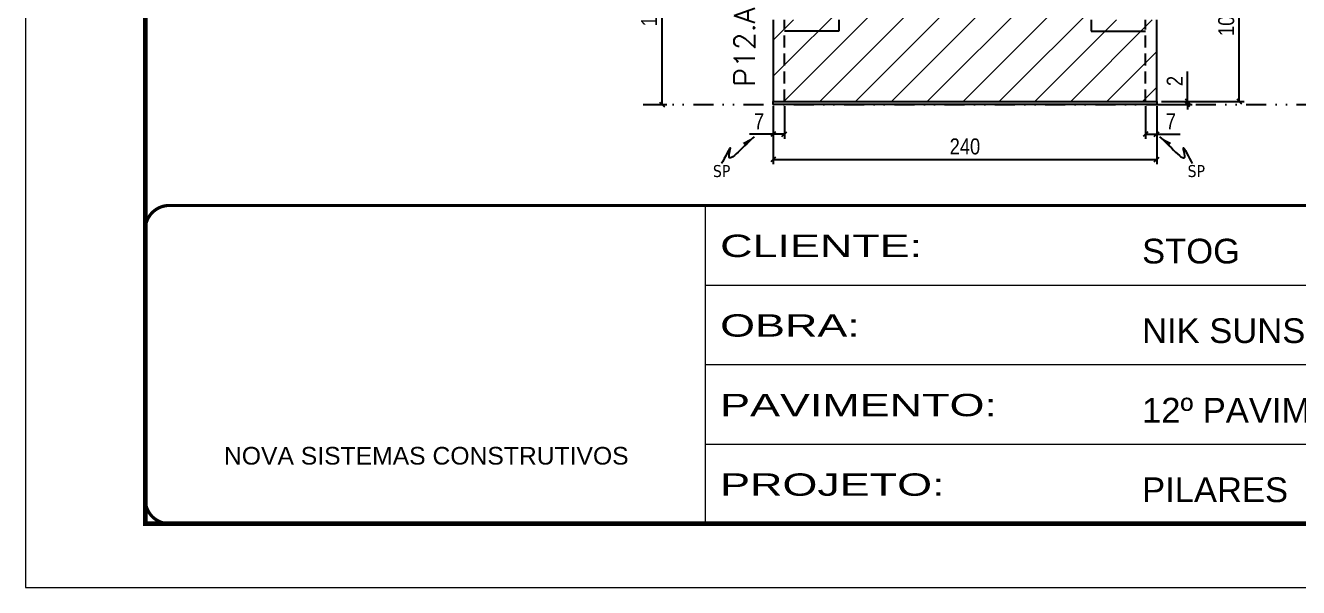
# Model space of a CAD drawing. Extents: x 808 to 7089, y -98 to 17032.
# Drawn here: x 808 to 1605, y 13685 to 14037 of the extents above; entities that cross this region are included whole.
import ezdxf

# ---------------------------------------------------------------- set-up
doc = ezdxf.new("R2010")
doc.units = 0
for name, pattern in [('CONTINUO', [0]), ('DASHED', [0.75, 0.5, -0.25]), ('DIVIDE2', [0.625, 0.25, -0.125, 0, -0.125, 0, -0.125]), ('HIDDEN', [0.375, 0.25, -0.125])]:
    doc.linetypes.add(name, pattern=pattern)
for name, color, linetype in [('COTA', 241, 'Continuous'), ('Nível', 160, 'Continuous'), ('Painéis', 200, 'Continuous'), ('SARR_2.2x7', 40, 'Continuous'), ('Sarrafo de Pressão', 42, 'HIDDEN'), ('texto', 7, 'Continuous')]:
    doc.layers.add(name, color=color, linetype=linetype)
for name, color, linetype, lineweight in [('Folhas', 255, 'Continuous', 9), ('REAPROVEITAMENTO', 251, 'Continuous', 9), ('SARRAFO DE PRESSAO', 251, 'DASHED', 9), ('Texto Seção', 7, 'Continuous', 15)]:
    doc.layers.add(name, color=color, linetype=linetype, lineweight=lineweight)
doc.styles.add('ARIAL', font='arial.ttf')
doc.styles.add('COTA TECNICA', font='techl___.ttf', dxfattribs={"height": 10})
doc.styles.add('COTA TECNICA-50', font='techl___.ttf', dxfattribs={"height": 10})
doc.styles.add('REGUA-120', font='ROMANS.shx', dxfattribs={"height": 15})
doc.styles.get("Standard").update_dxf_attribs({"font": 'arial.ttf'})
doc.styles.add('Tecnologia', font='')
doc.styles.get('Tecnologia').set_extended_font_data('Forgotten Futurist')
doc.dimstyles.new('COTA PAINEL-50', dxfattribs={"dimtxt": 10, "dimasz": 3, "dimexe": 3, "dimexo": 3, "dimgap": 3, "dimtad": 1, "dimdec": 1, "dimzin": 12, "dimdsep": 46, "dimtxsty": 'COTA TECNICA-50', "dimblk1": 'OBLIQUE', "dimblk2": 'OBLIQUE', "dimsah": 1, "dimcen": 0.9, "dimclrd": 4, "dimclre": 4, "dimclrt": 240, "dimadec": 1, "dimazin": 3, "dimtfac": 1, "dimtdec": 1, "dimtmove": 0, "dimatfit": 3, "dimfxl": 1, "dimtolj": 1, "dimtzin": 12, "dimarcsym": 0})
doc.dimstyles.new('PAINEL', dxfattribs={"dimtxt": 10, "dimasz": 3, "dimexe": 3, "dimexo": 3, "dimgap": 3, "dimtad": 1, "dimdec": 1, "dimzin": 12, "dimdsep": 46, "dimtxsty": 'COTA TECNICA', "dimblk1": 'OBLIQUE', "dimblk2": 'OBLIQUE', "dimsah": 1, "dimcen": 0.9, "dimclrd": 4, "dimclre": 4, "dimclrt": 240, "dimadec": 1, "dimazin": 3, "dimtfac": 1, "dimtdec": 1, "dimtmove": 0, "dimatfit": 3, "dimfxl": 1, "dimtolj": 1, "dimtzin": 12, "dimarcsym": 0})
doc.dimstyles.get("Standard").update_dxf_attribs({"dimtxt": 0.18, "dimasz": 0.18, "dimexe": 0.18, "dimexo": 0.0625, "dimgap": 0.09, "dimtad": 0, "dimtih": 1, "dimtoh": 1, "dimdec": 4, "dimzin": 0, "dimdsep": 46, "dimtxsty": 'Standard', "dimcen": 0.09, "dimadec": 0, "dimazin": 0, "dimtfac": 1, "dimtdec": 4, "dimtofl": 0, "dimtmove": 0, "dimatfit": 3, "dimfxl": 1, "dimtolj": 1, "dimtzin": 0, "dimarcsym": 0})

# ---------------------------------------------------------------- blocks, each defined once
blk = doc.blocks.new('9999999999')
at = {"color": 30, "linetype": 'CONTINUO'}
for p, q in [((98564.56, 34230.21), (98564.56, 34429.45)), ((98564.56, 34379.64), (99583.98, 34379.64)), ((98564.56, 34329.83), (99487.98, 34329.83)), ((98564.56, 34280.02), (99487.98, 34280.02))]:
    blk.add_line(p, q, dxfattribs=at)
at = {"color": 30, "linetype": 'CONTINUO', "const_width": 2}
blk.add_lwpolyline([(99583.98, 34230.21), (99583.98, 34414.45, 0.414214), (99568.98, 34429.45), (98228.98, 34429.45, 0.414214), (98213.98, 34414.45), (98213.98, 34245.21, 0.414214), (98228.98, 34230.21), (99583.98, 34230.21)], format="xyb", dxfattribs=at)
at = {"layer": 'Folhas'}
blk.add_lwpolyline([(98138.98, 34190.21), (99623.98, 34190.21), (99623.98, 35240.21), (98138.98, 35240.21)], close=True, dxfattribs=at)
at = {"layer": 'Folhas', "color": 30, "const_width": 3}
blk.add_lwpolyline([(98213.98, 34230.21), (99583.98, 34230.21), (99583.98, 35200.21), (98213.98, 35200.21)], close=True, dxfattribs=at)
at = {"color": 7, "linetype": 'Continuous', "ltscale": 5, "style": 'ARIAL'}
for s, height, p in [('STOG', 15.483, (98837.68, 34393.13)), ('NIK SUNSET', 15.483, (98837.68, 34343.32)), ('12º PAVIMENTO', 15.4829, (98837.68, 34293.51)), ('NOVA SISTEMAS CONSTRUTIVOS', 11.0592, (98263.19, 34267.21)), ('PILARES', 15.483, (98837.68, 34243.7))]:
    blk.add_text(s, height=height, dxfattribs=at).set_placement(p)
at = {"layer": 'Folhas', "color": 7, "style": 'Tecnologia', "width": 1.5}
for s, p in [('CLIENTE:', (98573.65, 34397.17)), ('OBRA:', (98573.65, 34347.31)), ('PAVIMENTO:', (98573.65, 34297.5)), ('PROJETO:', (98573.65, 34247.69))]:
    blk.add_text(s, height=14, dxfattribs=at).set_placement(p)
blk = doc.blocks.new('_Oblique')
at = {"color": 0, "linetype": 'ByBlock', "lineweight": -2}
blk.add_line((-0.5, -0.5), (0.5, 0.5), dxfattribs=at)
blk = doc.blocks.new('*D1216')
at = {"layer": 'COTA', "color": 4, "lineweight": -2, "transparency": 16777216}
for p, q in [((1197.64, 14104.74), (1209.49, 14104.74)), ((1206.49, 13987.74), (1206.49, 14104.74)), ((1197.64, 13987.74), (1209.49, 13987.74))]:
    blk.add_line(p, q, dxfattribs=at)
at = {"layer": 'Defpoints', "color": 0, "transparency": 16777216}
for p in [(1194.64, 14104.74), (1206.49, 14104.74), (1194.64, 13987.74)]:
    blk.add_point(p, dxfattribs=at)
at = {"layer": 'COTA', "color": 4, "lineweight": -2, "transparency": 16777216, "xscale": 3, "yscale": 3, "zscale": 3}
for p, rotation in [((1206.49, 14104.74), 90), ((1206.49, 13987.74), 270)]:
    blk.add_blockref('_Oblique', p, dxfattribs=dict(at, rotation=rotation))
at = {"layer": 'COTA', "color": 240, "transparency": 16777216, "insert": (1198.42, 14046.24), "char_height": 10, "attachment_point": 5, "rotation": 90, "style": 'COTA TECNICA-50'}
blk.add_mtext('\\A1;117', dxfattribs=at)
blk = doc.blocks.new('*D1190')
at = {"layer": 'COTA', "color": 4, "lineweight": -2, "transparency": 16777216}
for p, q in [((1276.02, 13986.74), (1276.02, 13950.38)), ((1516.02, 13986.74), (1516.02, 13950.38)), ((1276.02, 13953.38), (1516.02, 13953.38))]:
    blk.add_line(p, q, dxfattribs=at)
at = {"layer": 'Defpoints', "color": 0, "transparency": 16777216}
for p in [(1276.02, 13989.74), (1516.02, 13989.74), (1516.02, 13953.38)]:
    blk.add_point(p, dxfattribs=at)
at = {"layer": 'COTA', "color": 4, "lineweight": -2, "transparency": 16777216, "xscale": 3, "yscale": 3, "zscale": 3, "rotation": 180}
blk.add_blockref('_Oblique', (1276.02, 13953.38), dxfattribs=at)
at = {"layer": 'COTA', "color": 4, "lineweight": -2, "transparency": 16777216, "xscale": 3, "yscale": 3, "zscale": 3}
blk.add_blockref('_Oblique', (1516.02, 13953.38), dxfattribs=at)
at = {"layer": 'COTA', "color": 240, "transparency": 16777216, "insert": (1396.02, 13961.48), "char_height": 10, "attachment_point": 5, "style": 'COTA TECNICA'}
blk.add_mtext('\\A1;240', dxfattribs=at)
blk = doc.blocks.new('*D1191')
at = {"layer": 'COTA', "color": 4, "lineweight": -2, "transparency": 16777216}
for p, q in [((1276.02, 13984.74), (1276.02, 13966.23)), ((1283.02, 13986.74), (1283.02, 13966.23)), ((1276.02, 13969.23), (1261.29, 13969.23)), ((1283.02, 13969.23), (1276.02, 13969.23))]:
    blk.add_line(p, q, dxfattribs=at)
at = {"layer": 'Defpoints', "color": 0, "transparency": 16777216}
for p in [(1283.02, 13989.74), (1276.02, 13987.74), (1276.02, 13969.23)]:
    blk.add_point(p, dxfattribs=at)
at = {"layer": 'COTA', "color": 4, "lineweight": -2, "transparency": 16777216, "xscale": 3, "yscale": 3, "zscale": 3, "rotation": 180}
blk.add_blockref('_Oblique', (1276.02, 13969.23), dxfattribs=at)
at = {"layer": 'COTA', "color": 4, "lineweight": -2, "transparency": 16777216, "xscale": 3, "yscale": 3, "zscale": 3}
blk.add_blockref('_Oblique', (1283.02, 13969.23), dxfattribs=at)
at = {"layer": 'COTA', "color": 240, "transparency": 16777216, "insert": (1267.16, 13977.3), "char_height": 10, "attachment_point": 5, "style": 'COTA TECNICA-50'}
blk.add_mtext('\\A1;7', dxfattribs=at)
blk = doc.blocks.new('*D1192')
at = {"layer": 'COTA', "color": 4, "lineweight": -2, "transparency": 16777216}
for p, q in [((1509.02, 13986.74), (1509.02, 13966.23)), ((1516.02, 13984.74), (1516.02, 13966.23)), ((1509.02, 13969.23), (1516.02, 13969.23)), ((1516.02, 13969.23), (1530.76, 13969.23))]:
    blk.add_line(p, q, dxfattribs=at)
at = {"layer": 'Defpoints', "color": 0, "transparency": 16777216}
for p in [(1509.02, 13989.74), (1516.02, 13987.74), (1516.02, 13969.23)]:
    blk.add_point(p, dxfattribs=at)
at = {"layer": 'COTA', "color": 4, "lineweight": -2, "transparency": 16777216, "xscale": 3, "yscale": 3, "zscale": 3, "rotation": 180}
blk.add_blockref('_Oblique', (1509.02, 13969.23), dxfattribs=at)
at = {"layer": 'COTA', "color": 4, "lineweight": -2, "transparency": 16777216, "xscale": 3, "yscale": 3, "zscale": 3}
blk.add_blockref('_Oblique', (1516.02, 13969.23), dxfattribs=at)
at = {"layer": 'COTA', "color": 240, "transparency": 16777216, "insert": (1524.89, 13977.3), "char_height": 10, "attachment_point": 5, "style": 'COTA TECNICA-50'}
blk.add_mtext('\\A1;7', dxfattribs=at)
blk = doc.blocks.new('*D1193')
at = {"layer": 'COTA', "color": 4, "lineweight": -2, "transparency": 16777216}
for p, q in [((1535.28, 13989.74), (1535.28, 14008.54)), ((1519.02, 13989.74), (1538.28, 13989.74)), ((1535.28, 13987.74), (1535.28, 13989.74)), ((1519.02, 13987.74), (1538.28, 13987.74)), ((1535.28, 13987.74), (1535.28, 13984.74))]:
    blk.add_line(p, q, dxfattribs=at)
at = {"layer": 'Defpoints', "color": 0, "transparency": 16777216}
for p in [(1516.02, 13989.74), (1516.02, 13987.74), (1535.28, 13987.74)]:
    blk.add_point(p, dxfattribs=at)
at = {"layer": 'COTA', "color": 4, "lineweight": -2, "transparency": 16777216, "xscale": 3, "yscale": 3, "zscale": 3}
for p, rotation in [((1535.28, 13989.74), 270), ((1535.28, 13987.74), 90)]:
    blk.add_blockref('_Oblique', p, dxfattribs=dict(at, rotation=rotation))
at = {"layer": 'COTA', "color": 240, "transparency": 16777216, "insert": (1527.28, 14002.49), "char_height": 10, "attachment_point": 5, "rotation": 90, "style": 'COTA TECNICA-50'}
blk.add_mtext('\\A1;2', dxfattribs=at)
blk = doc.blocks.new('*D1223')
at = {"layer": 'COTA', "color": 4, "lineweight": -2, "transparency": 16777216}
for p, q in [((1485.02, 14090.74), (1570.67, 14090.74)), ((1567.67, 13989.74), (1567.67, 14090.74)), ((1519.02, 13989.74), (1570.67, 13989.74))]:
    blk.add_line(p, q, dxfattribs=at)
at = {"layer": 'Defpoints', "color": 0, "transparency": 16777216}
for p in [(1482.02, 14090.74), (1567.67, 14090.74), (1516.02, 13989.74)]:
    blk.add_point(p, dxfattribs=at)
at = {"layer": 'COTA', "color": 4, "lineweight": -2, "transparency": 16777216, "xscale": 3, "yscale": 3, "zscale": 3}
for p, rotation in [((1567.67, 14090.74), 90), ((1567.67, 13989.74), 270)]:
    blk.add_blockref('_Oblique', p, dxfattribs=dict(at, rotation=rotation))
at = {"layer": 'COTA', "color": 240, "transparency": 16777216, "insert": (1559.56, 14040.24), "char_height": 10, "attachment_point": 5, "rotation": 90, "style": 'COTA TECNICA'}
blk.add_mtext('\\A1;101', dxfattribs=at)

msp = doc.modelspace()

# ---------------------------------------------------------------- hatches: boundary and pattern name
at = {"layer": 'REAPROVEITAMENTO'}
h = msp.add_hatch(dxfattribs=at)
h.set_pattern_fill('ANSI31', color=256, scale=5)
h.paths.add_polyline_path([(1310.02, 14090.74), (1310.02, 14040.74), (1276.02, 14040.74), (1276.02, 13989.74), (1516.02, 13989.74), (1516.02, 14040.74), (1482.02, 14040.74), (1482.02, 14090.74)])

# ---------------------------------------------------------------- linework, layer by layer
at = {"layer": 'Nível', "color": 4, "linetype": 'DIVIDE2', "ltscale": 50}
msp.add_line((1194.64, 13987.74), (2253.17, 13987.74), dxfattribs=at)
at = {"layer": 'Painéis'}
for p, q in [((1276.02, 14040.74), (1276.02, 13989.74)), ((1516.02, 13989.74), (1516.02, 14040.74)), ((1276.02, 13989.74), (1516.02, 13989.74)), ((1276.02, 13987.74), (1276.02, 13989.74)), ((1276.02, 13989.74), (1516.02, 13989.74)), ((1516.02, 13989.74), (1516.02, 13987.74)), ((1516.02, 13987.74), (1276.02, 13987.74))]:
    msp.add_line(p, q, dxfattribs=at)
at = {"layer": 'SARR_2.2x7'}
for p, q in [((1317.02, 14040.74), (1317.02, 14033.74)), ((1475.02, 14040.74), (1475.02, 14033.74)), ((1317.02, 14033.74), (1283.02, 14033.74)), ((1475.02, 14033.74), (1509.02, 14033.74))]:
    msp.add_line(p, q, dxfattribs=at)
at = {"layer": 'Sarrafo de Pressão', "ltscale": 30}
for p, q in [((1283.02, 13989.74), (1283.02, 14040.74)), ((1509.02, 13989.74), (1509.02, 14040.74))]:
    msp.add_line(p, q, dxfattribs=at)

# ---------------------------------------------------------------- block references
at = {"layer": 'SARRAFO DE PRESSAO', "color": 6, "linetype": 'ByBlock'}
msp.add_blockref('9999999999', (-97330.81, -20504.88), dxfattribs=at)

# ---------------------------------------------------------------- texts
at = {"layer": 'texto', "color": 0, "char_height": 7.5, "attachment_point": 5}
for insert in [(1243.78, 13946.06), (1540.8, 13946.06)]:
    msp.add_mtext('{\\fTahoma|b0|i0|c0|p34;\\C4;SP}', dxfattribs=dict(at, insert=insert))
at = {"layer": 'Texto Seção', "insert": (1264.63, 13998.99), "char_height": 13, "width": 285.3299, "attachment_point": 7, "rotation": 90, "style": 'REGUA-120'}
msp.add_mtext('P12.A', dxfattribs=at)

# ---------------------------------------------------------------- dimensions: what is measured, and where the dimension line sits
at = {"layer": 'COTA'}
for base, p1, p2, angle, dimstyle, picture, middle in [((1206.49, 14104.74), (1194.64, 13987.74), (1194.64, 14104.74), 90, 'COTA PAINEL-50', '*D1216', (1198.42, 14046.24)), ((1567.67, 14090.74), (1516.02, 13989.74), (1482.02, 14090.74), 90, 'PAINEL', '*D1223', (1559.56, 14040.24)), ((1276.02, 13969.23), (1283.02, 13989.74), (1276.02, 13987.74), 180, 'COTA PAINEL-50', '*D1191', (1267.16, 13977.3))]:
    dim = msp.add_linear_dim(base=base, p1=p1, p2=p2, angle=angle, dimstyle=dimstyle, dxfattribs=at)
    dim.commit()
    dim.dimension.update_dxf_attribs({"geometry": picture, "text_midpoint": middle})
dim = msp.add_linear_dim(base=(1535.28, 13987.74), p1=(1516.02, 13989.74), p2=(1516.02, 13987.74), angle=90, dimstyle='COTA PAINEL-50', dxfattribs=at)
dim.commit()
dim.dimension.update_dxf_attribs({"geometry": '*D1193', "text_midpoint": (1535.28, 14002.49), "dimtype": 160})
dim = msp.add_linear_dim(base=(1516.02, 13953.38), p1=(1276.02, 13989.74), p2=(1516.02, 13989.74), dimstyle='PAINEL', override={"dimarcsym": 2}, dxfattribs=at)
dim.commit()
dim.dimension.update_dxf_attribs({"geometry": '*D1190', "text_midpoint": (1396.02, 13961.48)})
dim = msp.add_linear_dim(base=(1516.02, 13969.23), p1=(1509.02, 13989.74), p2=(1516.02, 13987.74), dimstyle='COTA PAINEL-50', dxfattribs=at)
dim.commit()
dim.dimension.update_dxf_attribs({"geometry": '*D1192', "text_midpoint": (1524.89, 13977.3)})

# ---------------------------------------------------------------- leaders
at = {"layer": 'COTA', "path_type": 1}
for points in [[(1264.2, 13967.56), (1248.41, 13955.72), (1249.34, 13960.53), (1243.78, 13950.75)], [(1517.85, 13967.56), (1533.64, 13955.72), (1532.71, 13960.53), (1538.27, 13950.75)]]:
    msp.add_leader(points, dimstyle='Standard', override={"dimasz": 8}, dxfattribs=at)

doc.saveas('drawing.dxf')
